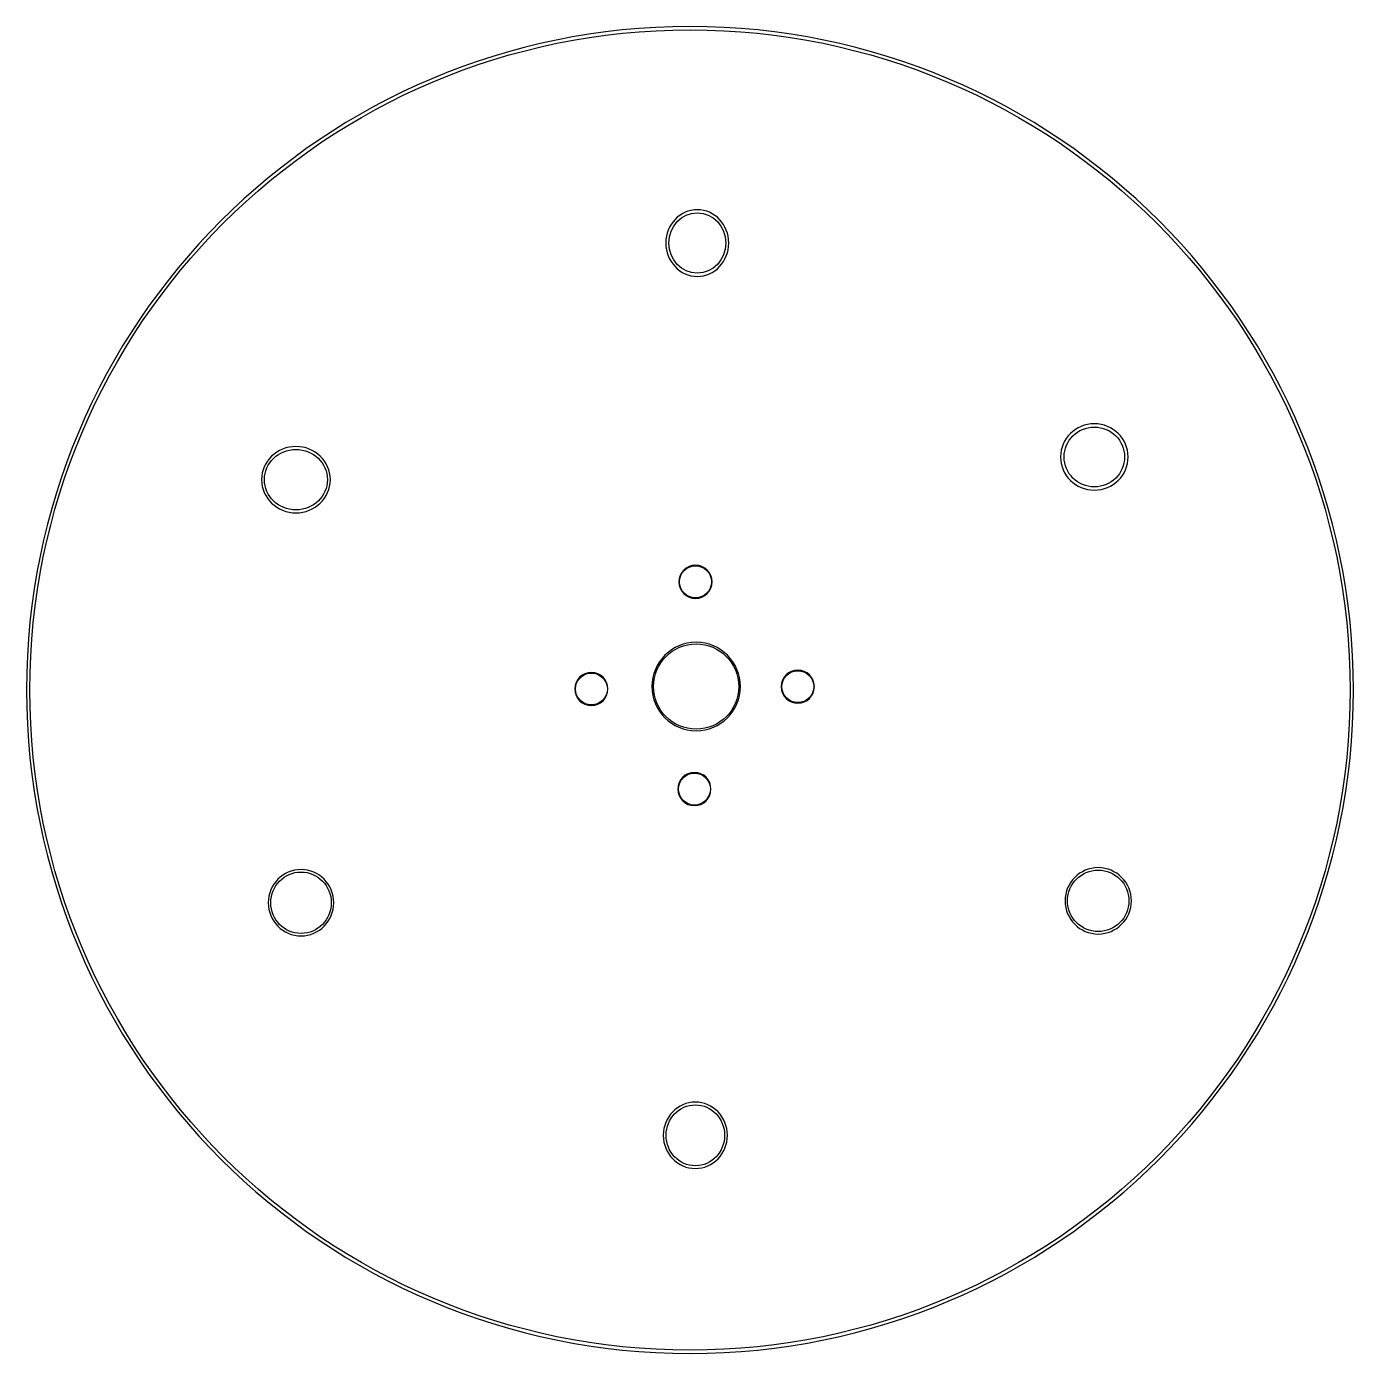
# Model space of a CAD drawing. Extents: x 0 to 120, y 0 to 120.
import ezdxf

# ---------------------------------------------------------------- set-up
doc = ezdxf.new("R2010")
doc.units = 0
doc.layers.add('Layer_1', color=7, linetype='CONTINUOUS')

msp = doc.modelspace()

# ---------------------------------------------------------------- linework, layer by layer
at = {"layer": 'Layer_1', "color": 7}
for p, q in [((60.000107, 120.000224), (60.000107, 120.000224)), ((60.000107, 119.695401), (60.000107, 119.695401)), ((60.660462, 103.438409), (60.660462, 103.438409)), ((60.660462, 103.156187), (60.660462, 103.156187)), ((96.567818, 84.076354), (96.567818, 84.076354)), ((96.567818, 83.778697), (96.567818, 83.778697)), ((24.364841, 82.021232), (24.364841, 82.021232)), ((24.364841, 81.757199), (24.364841, 81.757199)), ((60.498954, 71.279693), (60.498954, 71.279693)), ((60.498954, 71.225125), (60.498954, 71.225125)), ((60.556282, 64.312047), (60.556282, 64.312047)), ((60.556282, 64.167078), (60.556282, 64.167078)), ((51.081464, 61.591645), (51.081464, 61.591645)), ((51.081464, 61.53706), (51.081464, 61.53706)), ((69.743657, 61.801268), (69.743657, 61.801268)), ((69.743657, 61.746709), (69.743657, 61.746709)), ((60.397586, 52.542344), (60.397586, 52.542344)), ((60.397586, 52.487771), (60.397586, 52.487771)), ((24.824304, 43.758883), (24.824304, 43.758883)), ((24.824304, 43.537294), (24.824304, 43.537294)), ((96.914189, 43.933542), (96.914189, 43.933542)), ((96.914189, 43.711955), (96.914189, 43.711955)), ((60.483523, 22.727263), (60.483523, 22.727263)), ((60.483523, 22.477564), (60.483523, 22.477564))]:
    msp.add_line(p, q, dxfattribs=at)
for points in [[(60.000107, 120.000224), (26.864828, 120.000224), (-0.000228, 93.135171), (-0.000228, 59.999889)], [(119.999891, 59.999889), (119.999891, 93.135171), (93.135383, 120.000224), (60.000107, 120.000224)], [(0.304595, 59.999889), (0.304594, 92.970508), (27.02949, 119.695402), (60.000107, 119.695401)], [(60.000107, 119.695401), (92.970724, 119.695401), (119.695068, 92.970508), (119.695068, 59.999889)], [(60.660462, 103.438409), (59.084846, 103.438409), (57.813435, 102.081385), (57.813435, 100.421608)], [(63.508042, 100.421608), (63.508042, 102.081385), (62.23608, 103.438409), (60.660462, 103.438409)], [(58.095657, 100.421608), (58.095657, 101.937832), (59.246901, 103.156187), (60.660462, 103.156187)], [(60.660462, 103.156187), (62.074023, 103.156187), (63.225819, 101.937832), (63.225819, 100.421608)], [(57.813435, 100.421608), (57.813435, 98.761833), (59.084846, 97.405357), (60.660462, 97.405357)], [(60.660462, 97.687579), (59.246901, 97.687579), (58.095657, 98.905385), (58.095657, 100.421608)], [(60.660462, 97.405357), (62.23608, 97.405357), (63.508042, 98.761833), (63.508042, 100.421608)], [(63.225819, 100.421608), (63.225819, 98.905385), (62.074023, 97.687579), (60.660462, 97.687579)], [(96.567818, 84.076354), (94.875391, 84.076354), (93.510259, 82.72659), (93.510259, 81.076642)], [(99.624779, 81.076642), (99.624779, 82.72659), (98.260245, 84.076354), (96.567818, 84.076354)], [(93.833776, 81.076642), (93.833776, 82.575883), (95.061954, 83.778697), (96.567818, 83.778697)], [(96.567818, 83.778697), (98.07368, 83.778697), (99.301262, 82.575883), (99.301262, 81.076642)], [(24.364841, 82.021232), (22.651585, 82.021232), (21.254886, 80.679536), (21.254886, 79.021517)], [(21.518918, 79.021517), (21.518918, 80.531392), (22.789014, 81.757199), (24.364841, 81.757199)], [(27.474247, 79.021517), (27.474247, 80.679536), (26.078099, 82.021232), (24.364841, 82.021232)], [(24.364841, 81.757199), (25.940671, 81.757199), (27.210214, 80.531392), (27.210217, 79.021517)], [(93.510259, 81.076642), (93.510259, 79.426692), (94.875388, 78.076377), (96.567818, 78.076377)], [(96.567818, 78.374585), (95.061954, 78.374585), (93.833776, 79.577399), (93.833776, 81.076642)], [(96.567818, 78.076377), (98.260245, 78.076377), (99.624779, 79.426692), (99.624779, 81.076642)], [(99.301262, 81.076642), (99.301262, 79.577399), (98.073682, 78.374585), (96.567818, 78.374585)], [(21.254886, 79.021517), (21.254886, 77.363498), (22.651585, 76.021252), (24.364841, 76.021252)], [(24.364841, 76.285285), (22.789014, 76.285285), (21.518918, 77.511642), (21.518918, 79.021517)], [(24.364841, 76.021252), (26.078099, 76.021252), (27.474247, 77.363498), (27.474247, 79.021517)], [(27.210217, 79.021517), (27.210214, 77.511642), (25.940671, 76.285285), (24.364841, 76.285285)], [(60.498954, 71.279693), (59.670999, 71.279699), (58.998548, 70.608055), (58.998548, 69.7801)], [(59.053099, 69.7801), (59.053099, 70.578695), (59.700362, 71.225125), (60.498954, 71.225125)], [(61.998548, 69.7801), (61.998548, 70.608052), (61.326907, 71.279693), (60.498954, 71.279693)], [(60.498954, 71.225125), (61.297545, 71.22512), (61.943975, 70.57869), (61.94398, 69.7801)], [(58.998548, 69.7801), (58.998545, 68.952139), (59.670993, 68.279693), (60.498954, 68.279693)], [(60.498954, 68.334244), (59.700359, 68.334241), (59.053096, 68.981504), (59.053099, 69.7801)], [(60.498954, 68.279693), (61.32691, 68.279696), (61.998554, 68.952144), (61.998548, 69.7801)], [(61.94398, 69.7801), (61.94398, 68.981507), (61.29755, 68.334244), (60.498954, 68.334244)], [(60.556282, 64.312047), (58.348003, 64.312047), (56.556112, 62.520159), (56.556112, 60.311877)], [(56.701084, 60.311877), (56.701082, 62.441848), (58.426312, 64.167075), (60.556282, 64.167078)], [(64.556452, 60.311877), (64.556452, 62.520159), (62.764564, 64.312047), (60.556282, 64.312047)], [(60.556282, 64.167078), (62.686256, 64.167078), (64.411483, 62.441851), (64.411483, 60.311877)], [(51.081464, 61.591645), (50.253297, 61.591642), (49.581476, 60.919826), (49.581476, 60.091634)], [(49.636063, 60.091634), (49.636063, 60.890452), (50.282665, 61.53706), (51.081464, 61.53706)], [(52.581475, 60.091634), (52.581472, 60.91982), (51.909657, 61.591642), (51.081464, 61.591645)], [(51.081464, 61.53706), (51.880283, 61.537057), (52.52772, 60.89045), (52.527723, 60.091634)], [(69.743657, 61.801268), (68.915696, 61.801265), (68.24408, 61.129633), (68.244083, 60.30168)], [(68.298631, 60.30168), (68.298628, 61.100285), (68.945064, 61.746709), (69.743657, 61.746709)], [(71.244083, 60.30168), (71.244083, 61.129633), (70.571618, 61.801265), (69.743657, 61.801268)], [(69.743657, 61.746709), (70.542267, 61.746703), (71.189515, 61.100282), (71.18951, 60.30168)], [(49.581476, 60.091634), (49.581473, 59.263464), (50.253294, 58.591645), (51.081464, 58.591645)], [(51.081464, 58.645397), (50.282665, 58.6454), (49.63606, 59.292835), (49.636063, 60.091634)], [(51.081464, 58.591645), (51.909659, 58.591648), (52.581481, 59.263467), (52.581475, 60.091634)], [(52.527723, 60.091634), (52.527723, 59.292838), (51.880286, 58.6454), (51.081464, 58.645397)], [(56.556112, 60.311877), (56.556115, 58.103598), (58.348003, 56.31226), (60.556282, 56.312258)], [(60.556282, 56.45723), (58.426312, 56.45723), (56.701084, 58.181906), (56.701084, 60.311877)], [(60.556282, 56.312258), (62.764564, 56.312258), (64.556452, 58.103595), (64.556452, 60.311877)], [(64.411483, 60.311877), (64.411483, 58.181906), (62.686253, 56.457227), (60.556282, 56.45723)], [(68.244083, 60.30168), (68.244083, 59.473739), (68.915721, 58.802098), (69.743657, 58.802098)], [(69.743657, 58.855839), (68.945067, 58.855842), (68.298634, 59.503085), (68.298631, 60.30168)], [(69.743657, 58.802098), (70.571612, 58.802101), (71.24408, 59.473742), (71.244083, 60.30168)], [(71.18951, 60.30168), (71.18951, 59.503085), (70.542267, 58.855842), (69.743657, 58.855839)], [(-0.000228, 59.999889), (-0.000228, 26.864607), (26.864828, 0.000105), (60.000107, 0.000108)], [(60.000107, 0.304927), (27.02949, 0.304927), (0.304594, 27.029269), (0.304595, 59.999889)], [(60.000107, 0.000108), (93.135383, 0.000108), (119.999891, 26.864607), (119.999891, 59.999889)], [(119.695068, 59.999889), (119.695068, 27.029269), (92.970724, 0.304927), (60.000107, 0.304927)], [(60.397586, 52.542344), (59.569631, 52.542344), (58.897182, 51.870704), (58.89718, 51.042751)], [(58.95173, 51.042751), (58.95173, 51.841347), (59.598993, 52.487777), (60.397586, 52.487771)], [(61.897179, 51.042751), (61.897179, 51.870704), (61.225538, 52.542342), (60.397586, 52.542344)], [(60.397586, 52.487771), (61.196176, 52.487771), (61.842606, 51.841341), (61.842612, 51.042751)], [(58.89718, 51.042751), (58.89718, 50.214787), (59.569625, 49.542342), (60.397586, 49.542345)], [(60.397586, 49.596893), (59.59899, 49.596893), (58.951728, 50.244152), (58.95173, 51.042751)], [(60.397586, 49.542345), (61.225541, 49.542345), (61.897185, 50.21479), (61.897179, 51.042751)], [(61.842612, 51.042751), (61.842612, 50.244155), (61.196182, 49.596896), (60.397586, 49.596893)], [(24.824304, 43.758883), (23.19006, 43.758883), (21.864279, 42.413877), (21.864279, 40.759169)], [(22.086419, 40.759169), (22.086419, 42.295584), (23.311703, 43.537294), (24.824304, 43.537294)], [(27.78433, 40.759169), (27.78433, 42.413877), (26.458549, 43.758883), (24.824304, 43.758883)], [(24.824304, 43.537294), (26.336903, 43.537294), (27.56219, 42.295584), (27.56219, 40.759169)], [(96.914189, 43.933542), (95.258648, 43.933542), (93.914478, 42.588821), (93.914478, 40.933277)], [(94.135514, 40.933277), (94.135514, 42.469136), (95.378333, 43.711953), (96.914189, 43.711955)], [(99.914454, 40.933277), (99.914454, 42.588821), (98.569733, 43.933542), (96.914189, 43.933542)], [(96.914189, 43.711955), (98.450048, 43.711955), (99.692865, 42.469136), (99.692868, 40.933277)], [(93.914478, 40.933277), (93.914475, 39.277736), (95.258648, 37.933565), (96.914189, 37.933565)], [(96.914189, 38.155152), (95.378333, 38.155155), (94.135514, 39.397421), (94.135514, 40.933277)], [(96.914189, 37.933565), (98.569733, 37.933563), (99.914457, 39.277733), (99.914454, 40.933277)], [(99.692868, 40.933277), (99.692868, 39.397418), (98.450048, 38.155152), (96.914189, 38.155152)], [(21.864279, 40.759169), (21.864279, 39.10446), (23.19006, 37.758904), (24.824304, 37.758904)], [(24.824304, 37.981044), (23.311703, 37.981044), (22.086419, 39.222754), (22.086419, 40.759169)], [(24.824304, 37.758904), (26.458549, 37.758904), (27.78433, 39.10446), (27.78433, 40.759169)], [(27.56219, 40.759169), (27.56219, 39.222754), (26.336903, 37.981044), (24.824304, 37.981044)], [(60.483523, 22.727263), (58.882868, 22.727263), (57.587437, 21.379945), (57.587437, 19.726998)], [(57.836586, 19.726998), (57.836589, 21.250013), (59.022701, 22.477564), (60.483523, 22.477564)], [(63.380158, 19.726998), (63.380158, 21.379945), (62.084177, 22.727263), (60.483523, 22.727263)], [(60.483523, 22.477564), (61.944344, 22.477564), (63.130457, 21.250013), (63.130459, 19.726998)], [(57.587437, 19.726998), (57.587437, 18.074051), (58.882868, 16.727286), (60.483523, 16.727286)], [(60.483523, 16.976435), (59.022698, 16.976435), (57.836586, 18.203983), (57.836586, 19.726998)], [(60.483523, 16.727286), (62.084177, 16.727286), (63.380158, 18.074051), (63.380158, 19.726998)], [(63.130459, 19.726998), (63.130459, 18.203983), (61.944347, 16.976435), (60.483523, 16.976435)]]:
    msp.add_open_spline(points, degree=3, dxfattribs=at)

doc.saveas('drawing.dxf')
